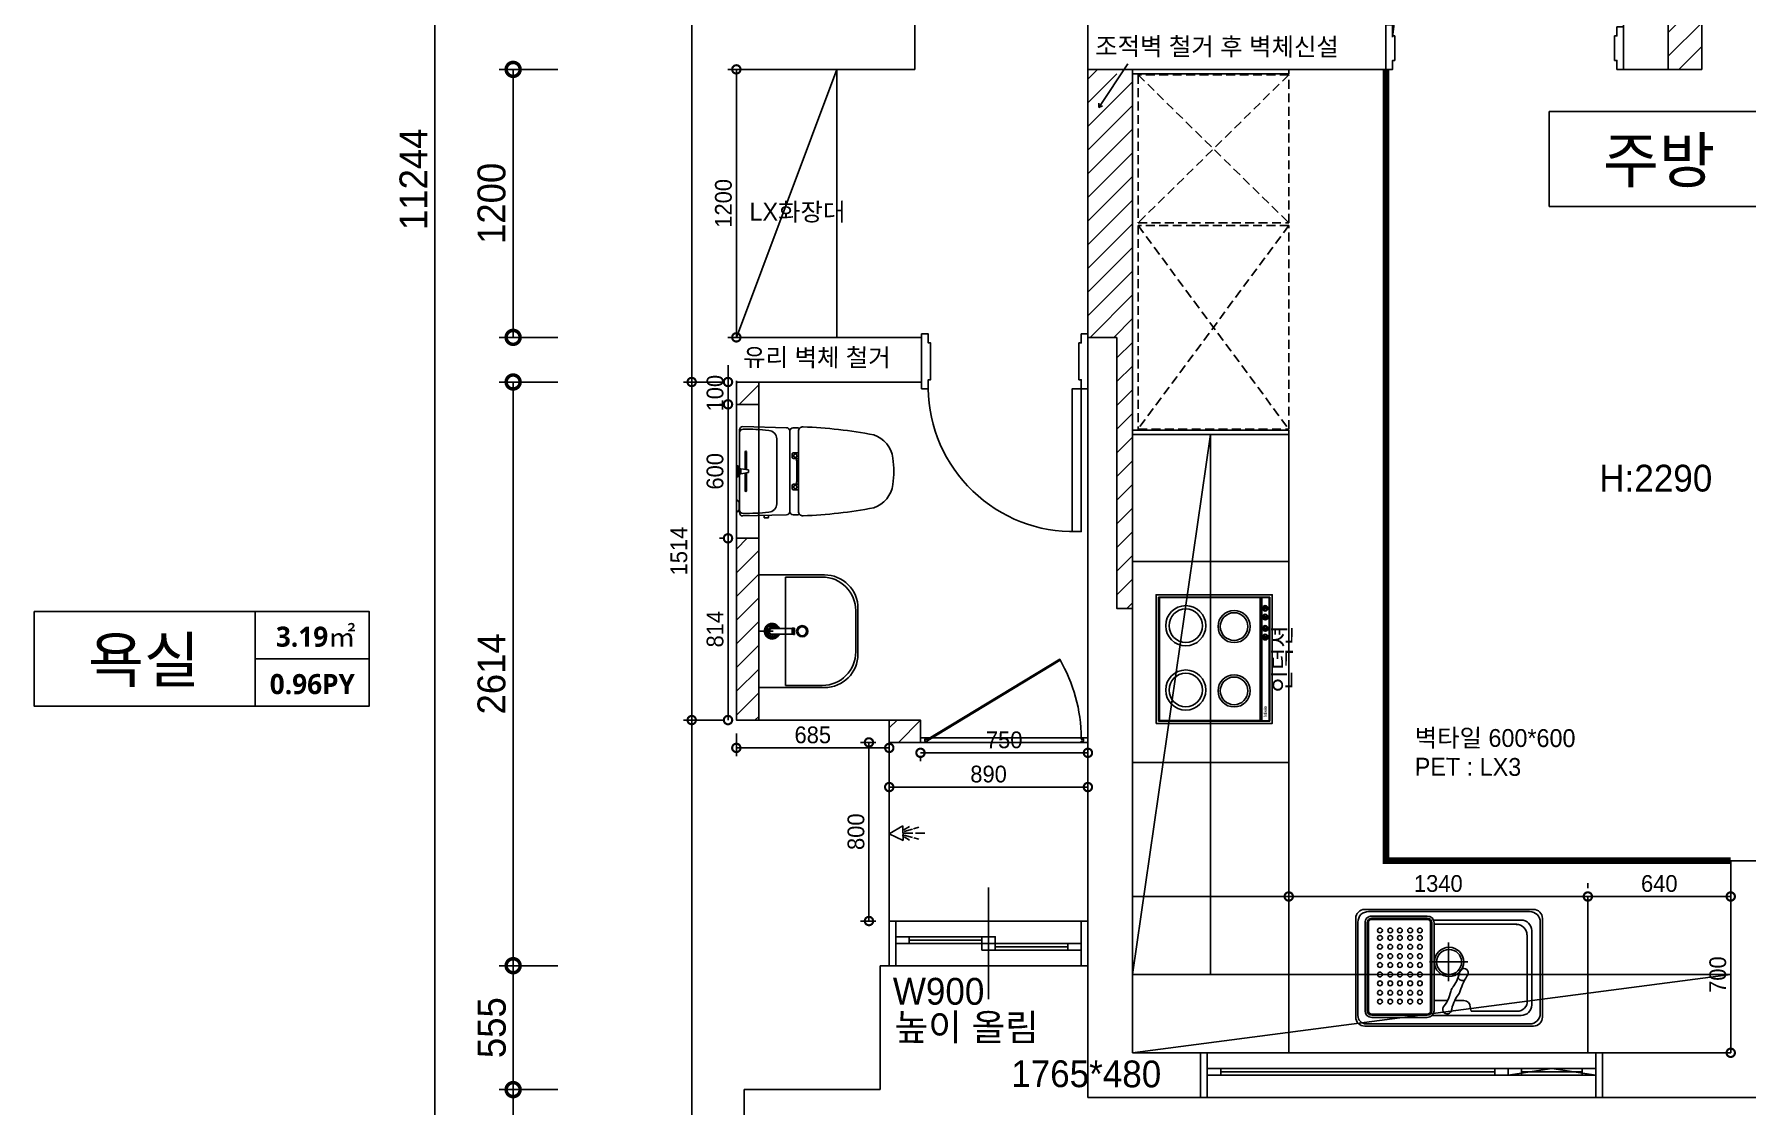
# Model space of a CAD drawing. Header units: inches. Extents: x -4181 to 116552, y 25636 to 44656.
# Drawn here: x 10127 to 17799, y 30355 to 35153 of the extents above; entities that cross this region are included whole.
import ezdxf
from ezdxf.enums import TextEntityAlignment as Align

# ---------------------------------------------------------------- set-up
doc = ezdxf.new("R2010")
doc.units = ezdxf.units.IN
doc.header["$LTSCALE"] = 50
doc.header["$MEASUREMENT"] = 0
doc.linetypes.add('DH-HID2', pattern=[1.2, 0.8, -0.4])
doc.linetypes.add('HIDDEN', pattern=[0.375, 0.25, -0.125])
for name, color, linetype in [('0-ELC TEXT', 7, 'Continuous'), ('01-FUR', 6, 'Continuous'), ('02-wal', 2, 'Continuous'), ('03-WAL NEW', 3, 'Continuous'), ('06-LIGHT', 4, 'Continuous'), ('07-dim', 5, 'Continuous'), ('07-dim wal', 5, 'Continuous'), ('08-hat', 8, 'Continuous'), ('3TI-CE-LIGHT', 6, 'Continuous'), ('3TI-CE-LTEXT', 7, 'Continuous'), ('6fur', 6, 'Continuous'), ('BATH', 5, 'Continuous'), ('CO-BATH', 6, 'Continuous'), ('CO-DO-FR', 7, 'Continuous'), ('CO-DOOR', 8, 'Continuous'), ('CO-FURB-DN', 9, 'Continuous'), ('FIN', 2, 'Continuous'), ('FU-FURM', 251, 'DH-HID2'), ('GPG-TEXT', 3, 'Continuous'), ('HL', 6, 'HIDDEN'), ('SOL253', 253, 'Continuous'), ('TOILET-1', 6, 'Continuous'), ('도면층2', 2, 'Continuous'), ('도면층4', 4, 'Continuous'), ('도면층5', 5, 'Continuous'), ('욕실마감선', 4, 'Continuous')]:
    doc.layers.add(name, color=color, linetype=linetype)
doc.styles.add('DH-TEXT', font='')
doc.styles.add('HY울릉도L', font='NanumGothicBold.ttf')
doc.styles.add('스타일1', font='HY울릉도M.TTF')
doc.styles.add('코레일둥고', font='Korail_Round_Gothic_Medium.ttf')
doc.styles.get('DH-TEXT').set_extended_font_data('HY울릉도L')
doc.dimstyles.new('30', dxfattribs={"dimscale": 30, "dimtxt": 2.5, "dimasz": 2.5, "dimexe": 1.25, "dimexo": 2, "dimtad": 1, "dimdec": 0, "dimtxsty": '스타일1', "dimblk": 'DOTSMALL', "dimcen": 2.5, "dimclrd": 1, "dimclre": 1, "dimclrt": 2, "dimadec": 0, "dimazin": 0, "dimtfac": 1, "dimtix": 1, "dimtmove": 0, "dimatfit": 3, "dimldrblk": 'DOTSMALL', "dimfxl": 1.25, "dimarcsym": 0})
doc.dimstyles.new('50', dxfattribs={"dimscale": 50, "dimtxt": 2.5, "dimasz": 2.5, "dimexe": 1.25, "dimexo": 2, "dimtad": 1, "dimdec": 0, "dimtxsty": '스타일1', "dimblk": 'DOTSMALL', "dimcen": 2.5, "dimclrd": 1, "dimclre": 1, "dimclrt": 2, "dimadec": 0, "dimazin": 0, "dimtfac": 1, "dimtdec": 0, "dimtix": 1, "dimtmove": 0, "dimatfit": 3, "dimldrblk": 'DOTSMALL', "dimfxl": 1.25, "dimarcsym": 0})
pattern_1 = [(45, (-668.18, -291.71), (-53.03301, 53.03301), [])]

# ---------------------------------------------------------------- blocks, each defined once
blk = doc.blocks.new('_DOTSMALL')
at = {"color": 0, "linetype": 'ByBlock', "const_width": 0.5}
blk.add_lwpolyline([(-0.0625, 0, 1), (0.0625, 0, 1)], format="xyb", close=True, dxfattribs=at)
blk = doc.blocks.new('*D22')
at = {"layer": '07-dim', "color": 1, "lineweight": -2, "transparency": 16777216}
for p, q in [((12472.4, 34995.7), (12209.9, 34995.7)), ((12272.4, 34995.7), (12272.4, 33795.7)), ((12472.4, 33795.7), (12209.9, 33795.7))]:
    blk.add_line(p, q, dxfattribs=at)
at = {"layer": 'Defpoints', "color": 0, "transparency": 16777216}
for p in [(12572.4, 34995.7), (12272.4, 33795.7), (12572.4, 33795.7)]:
    blk.add_point(p, dxfattribs=at)
at = {"layer": '07-dim', "color": 1, "lineweight": -2, "transparency": 16777216, "xscale": 125, "yscale": 125, "zscale": 125}
for p, rotation in [((12272.4, 34995.7), 90), ((12272.4, 33795.7), 270)]:
    blk.add_blockref('_DOTSMALL', p, dxfattribs=dict(at, rotation=rotation))
at = {"layer": '07-dim', "color": 2, "transparency": 16777216, "insert": (12176.2, 34395.7), "char_height": 125, "attachment_point": 5, "rotation": 90, "style": '스타일1'}
blk.add_mtext('1200', dxfattribs=at)
blk = doc.blocks.new('*D23')
at = {"layer": '07-dim', "color": 1, "lineweight": -2, "transparency": 16777216}
for p, q in [((12472.4, 33595.7), (12209.9, 33595.7)), ((12272.4, 33595.7), (12272.4, 30981.7)), ((12472.4, 30981.7), (12209.9, 30981.7))]:
    blk.add_line(p, q, dxfattribs=at)
at = {"layer": 'Defpoints', "color": 0, "transparency": 16777216}
for p in [(12572.4, 33595.7), (12272.4, 30981.7), (12572.4, 30981.7)]:
    blk.add_point(p, dxfattribs=at)
at = {"layer": '07-dim', "color": 1, "lineweight": -2, "transparency": 16777216, "xscale": 125, "yscale": 125, "zscale": 125}
for p, rotation in [((12272.4, 33595.7), 90), ((12272.4, 30981.7), 270)]:
    blk.add_blockref('_DOTSMALL', p, dxfattribs=dict(at, rotation=rotation))
at = {"layer": '07-dim', "color": 2, "transparency": 16777216, "insert": (12176.1, 32288.7), "char_height": 125, "attachment_point": 5, "rotation": 90, "style": '스타일1'}
blk.add_mtext('2614', dxfattribs=at)
blk = doc.blocks.new('*D24')
at = {"layer": '07-dim', "color": 1, "lineweight": -2, "transparency": 16777216}
for p, q in [((12472.4, 30981.7), (12209.9, 30981.7)), ((12272.4, 30981.7), (12272.4, 30426.7)), ((12472.4, 30426.7), (12209.9, 30426.7))]:
    blk.add_line(p, q, dxfattribs=at)
at = {"layer": 'Defpoints', "color": 0, "transparency": 16777216}
for p in [(12572.4, 30981.7), (12272.4, 30426.7), (12572.4, 30426.7)]:
    blk.add_point(p, dxfattribs=at)
at = {"layer": '07-dim', "color": 1, "lineweight": -2, "transparency": 16777216, "xscale": 125, "yscale": 125, "zscale": 125}
for p, rotation in [((12272.4, 30981.7), 90), ((12272.4, 30426.7), 270)]:
    blk.add_blockref('_DOTSMALL', p, dxfattribs=dict(at, rotation=rotation))
at = {"layer": '07-dim', "color": 2, "transparency": 16777216, "insert": (12177.4, 30704.2), "char_height": 125, "attachment_point": 5, "rotation": 90, "style": '스타일1'}
blk.add_mtext('555', dxfattribs=at)
blk = doc.blocks.new('*D25')
at = {"layer": '07-dim', "color": 1, "lineweight": -2, "transparency": 16777216}
for p, q in [((12472.4, 30426.7), (12209.9, 30426.7)), ((12272.4, 30426.7), (12272.4, 29411.7)), ((12472.4, 29411.7), (12209.9, 29411.7))]:
    blk.add_line(p, q, dxfattribs=at)
at = {"layer": 'Defpoints', "color": 0, "transparency": 16777216}
for p in [(12572.4, 30426.7), (12272.4, 29411.7), (12572.4, 29411.7)]:
    blk.add_point(p, dxfattribs=at)
at = {"layer": '07-dim', "color": 1, "lineweight": -2, "transparency": 16777216, "xscale": 125, "yscale": 125, "zscale": 125}
for p, rotation in [((12272.4, 30426.7), 90), ((12272.4, 29411.7), 270)]:
    blk.add_blockref('_DOTSMALL', p, dxfattribs=dict(at, rotation=rotation))
at = {"layer": '07-dim', "color": 2, "transparency": 16777216, "insert": (12176.2, 29919.2), "char_height": 125, "attachment_point": 5, "rotation": 90, "style": '스타일1'}
blk.add_mtext('1015', dxfattribs=at)
blk = doc.blocks.new('*D30')
at = {"layer": '07-dim', "color": 1, "lineweight": -2, "transparency": 16777216}
for p, q in [((12493.9, 40125.7), (11858.4, 40125.7)), ((11920.9, 28881.7), (11920.9, 40125.7)), ((12472.4, 28881.7), (11858.4, 28881.7))]:
    blk.add_line(p, q, dxfattribs=at)
at = {"layer": 'Defpoints', "color": 0, "transparency": 16777216}
for p in [(11920.9, 40125.7), (12593.9, 40125.7), (12572.4, 28881.7)]:
    blk.add_point(p, dxfattribs=at)
at = {"layer": '07-dim', "color": 1, "lineweight": -2, "transparency": 16777216, "xscale": 125, "yscale": 125, "zscale": 125}
for p, rotation in [((11920.9, 40125.7), 90), ((11920.9, 28881.7), 270)]:
    blk.add_blockref('_DOTSMALL', p, dxfattribs=dict(at, rotation=rotation))
at = {"layer": '07-dim', "color": 2, "transparency": 16777216, "insert": (11825.8, 34503.7), "char_height": 125, "attachment_point": 5, "rotation": 90, "style": '스타일1'}
blk.add_mtext('11244', dxfattribs=at)
blk = doc.blocks.new('asfsd')
at = {"layer": '07-dim wal', "transparency": 33554687}
h = blk.add_hatch(dxfattribs=at)
h.set_pattern_fill('ANSI31', color=3, scale=600)
h.paths.add_polyline_path([(18265.6, 37903.4), (18265.6, 39319.5), (18165.6, 39319.4), (18165.6, 39319.2), (18015.6, 39319.2), (17915.6, 39318.9), (17915.6, 39257.4), (18115.6, 39257.4), (18115.6, 37903.4)])
h.paths.add_polyline_path([(18115.6, 35287.4), (18265.6, 35287.4), (18265.6, 36703.4), (18115.6, 36703.4)])
at = {"layer": '02-wal'}
for p, q in [((18115.6, 35287.4), (18115.6, 39257.4)), ((13740.6, 29503.4), (13740.6, 35487.4)), ((14740.6, 35287.4), (14740.6, 35487.4)), ((15515.6, 35487.4), (15515.6, 35287.4)), ((16850.6, 35487.4), (16850.6, 35342.4)), ((17915.6, 35487.4), (17915.6, 35342.4)), ((14740.6, 35287.4), (13940.6, 35287.4)), ((13940.6, 34087.4), (13940.6, 35287.4)), ((15645.6, 35287.4), (15515.6, 35287.4)), ((16850.6, 35287.4), (15645.6, 35287.4)), ((18115.6, 35287.4), (17915.6, 35287.4)), ((14770.6, 34087.4), (13940.6, 34087.4)), ((14770.6, 34087.4), (14770.6, 33887.4)), ((15515.6, 34087.4), (15515.6, 34087.4)), ((15515.6, 34087.4), (15645.6, 34087.4)), ((15515.6, 34087.4), (15515.6, 33887.4)), ((15645.6, 32872.4), (15645.6, 34087.4)), ((13940.6, 32373.4), (13940.6, 33887.4)), ((14770.6, 33887.4), (13940.6, 33887.4)), ((15515.6, 31473.4), (15515.6, 33887.4)), ((15515.6, 33887.4), (15515.6, 33887.4)), ((15715.6, 32872.4), (15645.6, 32872.4)), ((15715.6, 30883.4), (15715.6, 32872.4)), ((14625.6, 32373.4), (13940.6, 32373.4)), ((14625.6, 31473.4), (14625.6, 32373.4)), ((18395.6, 30883.4), (18395.6, 31743.4)), ((18395.6, 31743.4), (18840.6, 31743.4)), ((15515.6, 31473.4), (14625.6, 31473.4)), ((14585.6, 30718.4), (14585.6, 31273.4)), ((15515.6, 31273.4), (14585.6, 31273.4)), ((15515.6, 30683.4), (15515.6, 31273.4)), ((18395.6, 30883.4), (15715.6, 30883.4)), ((13975.6, 29703.4), (13975.6, 30718.4)), ((14585.6, 30718.4), (13975.6, 30718.4)), ((18595.6, 30683.4), (15515.6, 30683.4))]:
    blk.add_line(p, q, dxfattribs=at)
at = {"layer": '03-WAL NEW'}
for points in [[(18115.6, 35287.4), (18265.6, 35287.4), (18265.6, 39319.5), (18115.6, 39319.4), (18115.6, 39319.2)], [(18115.6, 39257.4), (18115.6, 35287.4)]]:
    blk.add_lwpolyline(points, dxfattribs=at)
at = {"layer": 'CO-DO-FR'}
for points in [[(16850.6, 35432.4), (16850.6, 35287.4), (16880.6, 35287.4), (16880.6, 35327.4), (16890.6, 35327.4), (16890.6, 35437.4), (16880.6, 35437.4), (16880.6, 35487.4), (16850.6, 35487.4)], [(17915.6, 35477.4), (17915.6, 35287.4), (17885.6, 35287.4), (17885.6, 35327.4), (17875.6, 35327.4), (17875.6, 35437.4), (17885.6, 35437.4), (17885.6, 35477.4), (17915.6, 35477.4)], [(14770.6, 33857.4), (14770.6, 34102.4), (14800.6, 34102.4), (14800.6, 34062.4), (14810.6, 34062.4), (14810.6, 33897.4), (14800.6, 33897.4), (14800.6, 33857.4), (14770.6, 33857.4)], [(15515.6, 33857.4), (15515.6, 34102.4), (15485.6, 34102.4), (15485.6, 34062.4), (15475.6, 34062.4), (15475.6, 33897.4), (15485.6, 33897.4), (15485.6, 33857.4), (15515.6, 33857.4)]]:
    blk.add_lwpolyline(points, close=True, dxfattribs=at)
at = {"layer": 'CO-DOOR'}
blk.add_lwpolyline([(15445.6, 33217.4), (15445.6, 33857.4), (15485.6, 33857.4), (15485.6, 33217.4)], close=True, dxfattribs=at)
for centre, radius, start, end in [((17986.1, 35334.2), 1109.8, 96.23089, 174.92074), ((15450.3, 33867), 649.8, 180.84956, 271.34541)]:
    blk.add_arc(centre, radius, start, end, dxfattribs=at)
blk = doc.blocks.new('*D50')
at = {"layer": '07-dim wal', "color": 1, "lineweight": -2, "transparency": 16777216}
for p, q in [((13662.4, 34995.7), (13234.9, 34995.7)), ((13272.4, 34995.7), (13272.4, 33795.7)), ((13662.4, 33795.7), (13234.9, 33795.7))]:
    blk.add_line(p, q, dxfattribs=at)
at = {"layer": 'Defpoints', "color": 0, "transparency": 16777216}
for p in [(13722.4, 34995.7), (13272.4, 33795.7), (13722.4, 33795.7)]:
    blk.add_point(p, dxfattribs=at)
at = {"layer": '07-dim wal', "color": 1, "lineweight": -2, "transparency": 16777216, "xscale": 75, "yscale": 75, "zscale": 75}
for p, rotation in [((13272.4, 34995.7), 90), ((13272.4, 33795.7), 270)]:
    blk.add_blockref('_DOTSMALL', p, dxfattribs=dict(at, rotation=rotation))
at = {"layer": '07-dim wal', "color": 2, "transparency": 16777216, "insert": (13214.7, 34395.7), "char_height": 75, "attachment_point": 5, "rotation": 90, "style": '스타일1'}
blk.add_mtext('1200', dxfattribs=at)
blk = doc.blocks.new('*D52')
at = {"layer": '07-dim wal', "color": 1, "lineweight": -2}
for p, q in [((13212.4, 33595.7), (13034.9, 33595.7)), ((13072.4, 33595.7), (13072.4, 32081.7)), ((13212.4, 32081.7), (13034.9, 32081.7))]:
    blk.add_line(p, q, dxfattribs=at)
at = {"layer": 'Defpoints', "color": 0}
for p in [(13272.4, 33595.7), (13072.4, 32081.7), (13272.4, 32081.7)]:
    blk.add_point(p, dxfattribs=at)
at = {"layer": '07-dim wal', "color": 1, "lineweight": -2, "xscale": 75, "yscale": 75, "zscale": 75}
for p, rotation in [((13072.4, 33595.7), 90), ((13072.4, 32081.7), 270)]:
    blk.add_blockref('_DOTSMALL', p, dxfattribs=dict(at, rotation=rotation))
at = {"layer": '07-dim wal', "color": 2, "insert": (13015.4, 32838.7), "char_height": 75, "attachment_point": 5, "rotation": 90, "style": '스타일1'}
blk.add_mtext('1514', dxfattribs=at)
blk = doc.blocks.new('*D53')
at = {"layer": '07-dim wal', "color": 1, "lineweight": -2, "transparency": 16777216}
for p, q in [((13957.4, 31841.7), (13957.4, 31819.2)), ((14847.4, 31841.7), (14847.4, 31819.2)), ((13957.4, 31781.7), (14847.4, 31781.7))]:
    blk.add_line(p, q, dxfattribs=at)
at = {"layer": 'Defpoints', "color": 0, "transparency": 16777216}
for p in [(13957.4, 31781.7), (14847.4, 31781.7), (14847.4, 31781.7)]:
    blk.add_point(p, dxfattribs=at)
at = {"layer": '07-dim wal', "color": 1, "lineweight": -2, "transparency": 16777216, "xscale": 75, "yscale": 75, "zscale": 75, "rotation": 180}
blk.add_blockref('_DOTSMALL', (13957.4, 31781.7), dxfattribs=at)
at = {"layer": '07-dim wal', "color": 1, "lineweight": -2, "transparency": 16777216, "xscale": 75, "yscale": 75, "zscale": 75}
blk.add_blockref('_DOTSMALL', (14847.4, 31781.7), dxfattribs=at)
at = {"layer": '07-dim wal', "color": 2, "transparency": 16777216, "insert": (14402.4, 31839.5), "char_height": 75, "attachment_point": 5, "style": '스타일1'}
blk.add_mtext('890', dxfattribs=at)
blk = doc.blocks.new('*D45')
at = {"layer": '07-dim wal', "color": 1, "lineweight": -2, "transparency": 16777216}
for p, q in [((13272.4, 32021.7), (13272.4, 31919.6)), ((13957.4, 32021.7), (13957.4, 31919.6)), ((13957.4, 31957.1), (13272.4, 31957.1))]:
    blk.add_line(p, q, dxfattribs=at)
at = {"layer": 'Defpoints', "color": 0, "transparency": 16777216}
for p in [(13272.4, 32081.7), (13957.4, 32081.7), (13272.4, 31957.1)]:
    blk.add_point(p, dxfattribs=at)
at = {"layer": '07-dim wal', "color": 1, "lineweight": -2, "transparency": 16777216, "xscale": 75, "yscale": 75, "zscale": 75, "rotation": 180}
blk.add_blockref('_DOTSMALL', (13272.4, 31957.1), dxfattribs=at)
at = {"layer": '07-dim wal', "color": 1, "lineweight": -2, "transparency": 16777216, "xscale": 75, "yscale": 75, "zscale": 75}
blk.add_blockref('_DOTSMALL', (13957.4, 31957.1), dxfattribs=at)
at = {"layer": '07-dim wal', "color": 2, "transparency": 16777216, "insert": (13614.9, 32015), "char_height": 75, "attachment_point": 5, "style": '스타일1'}
blk.add_mtext('685', dxfattribs=at)
blk = doc.blocks.new('FB-009')
at = {"layer": 'CO-FURB-DN', "color": 251}
for p, q in [((10, 510), (10, 10)), ((278, 510), (10, 510)), ((13.4, 505.2), (13.4, 53.7)), ((275.4, 505.2), (13.4, 505.2)), ((566, 510), (266.8, 510)), ((563.4, 505.2), (266.8, 505.2)), ((563.4, 53.7), (563.4, 505.2)), ((566, 10), (566, 510)), ((10, 50), (278, 50)), ((10, 10), (278, 10)), ((12.2, 46.5), (12.2, 13.4)), ((276.4, 46.5), (12.2, 46.5)), ((12.2, 13.4), (276.4, 13.4)), ((13.4, 53.7), (275.4, 53.7)), ((266.8, 53.7), (563.4, 53.7)), ((266.8, 50), (566, 50)), ((564.4, 46.5), (266.8, 46.5)), ((266.8, 13.4), (564.4, 13.4)), ((266.8, 10), (566, 10)), ((385, 40.6), (385, 21.8)), ((388, 40.6), (388, 21.8)), ((424.2, 40.6), (424.2, 21.8)), ((427.2, 40.6), (427.2, 21.8)), ((474.9, 40.6), (474.9, 21.8)), ((477.9, 40.6), (477.9, 21.8)), ((514, 40.6), (514, 21.8)), ((517, 40.6), (517, 21.8)), ((564.4, 13.4), (564.4, 46.5))]:
    blk.add_line(p, q, dxfattribs=at)
at = {"layer": 'CO-FURB-DN'}
blk.add_lwpolyline([(0, 520), (576, 520), (576, 0), (0, 0)], close=True, dxfattribs=at)
at = {"layer": 'CO-FURB-DN', "color": 251}
for centre, radius in [((149.6, 387.2), 89.9), ((149.6, 387.2), 74.9), ((437.6, 387.2), 89.9), ((437.6, 387.2), 74.9), ((145.8, 170.8), 72), ((145.8, 170.8), 62), ((433.8, 170.8), 72), ((433.8, 170.8), 62), ((386.5, 31.2), 12.5), ((386.5, 31.2), 9.52), ((425.6, 31.2), 12.5), ((425.6, 31.2), 9.52), ((476.3, 31.2), 12.5), ((476.3, 31.2), 9.52), ((515.5, 31.2), 12.5), ((515.5, 31.2), 9.52)]:
    blk.add_circle(centre, radius, dxfattribs=at)
at = {"layer": 'CO-FURB-DN', "color": 251, "style": 'DH-TEXT'}
blk.add_text('Miele', height=15, dxfattribs=at).set_placement((29, 23.1))
blk = doc.blocks.new('*D74')
at = {"layer": '07-dim wal', "color": 1, "lineweight": -2, "transparency": 16777216}
for p, q in [((15747.4, 31351.7), (15747.4, 31329.2)), ((17087.4, 31351.7), (17087.4, 31329.2)), ((15747.4, 31291.7), (17087.4, 31291.7))]:
    blk.add_line(p, q, dxfattribs=at)
at = {"layer": 'Defpoints', "color": 0, "transparency": 16777216}
for p in [(15747.4, 31291.7), (17087.4, 31291.7), (17087.4, 31291.7)]:
    blk.add_point(p, dxfattribs=at)
at = {"layer": '07-dim wal', "color": 1, "lineweight": -2, "transparency": 16777216, "xscale": 75, "yscale": 75, "zscale": 75, "rotation": 180}
blk.add_blockref('_DOTSMALL', (15747.4, 31291.7), dxfattribs=at)
at = {"layer": '07-dim wal', "color": 1, "lineweight": -2, "transparency": 16777216, "xscale": 75, "yscale": 75, "zscale": 75}
blk.add_blockref('_DOTSMALL', (17087.4, 31291.7), dxfattribs=at)
at = {"layer": '07-dim wal', "color": 2, "transparency": 16777216, "insert": (16417.4, 31349.4), "char_height": 75, "attachment_point": 5, "style": '스타일1'}
blk.add_mtext('1340', dxfattribs=at)
blk = doc.blocks.new('*D75')
at = {"layer": '07-dim wal', "color": 1, "lineweight": -2, "transparency": 16777216}
for p, q in [((17087.4, 31351.5), (17087.4, 31329)), ((17087.4, 31291.5), (17727.4, 31291.5)), ((17727.4, 31231.7), (17727.4, 31254))]:
    blk.add_line(p, q, dxfattribs=at)
at = {"layer": 'Defpoints', "color": 0, "transparency": 16777216}
for p in [(17087.4, 31291.5), (17727.4, 31291.7), (17727.4, 31291.5)]:
    blk.add_point(p, dxfattribs=at)
at = {"layer": '07-dim wal', "color": 1, "lineweight": -2, "transparency": 16777216, "xscale": 75, "yscale": 75, "zscale": 75, "rotation": 180}
blk.add_blockref('_DOTSMALL', (17087.4, 31291.5), dxfattribs=at)
at = {"layer": '07-dim wal', "color": 1, "lineweight": -2, "transparency": 16777216, "xscale": 75, "yscale": 75, "zscale": 75}
blk.add_blockref('_DOTSMALL', (17727.4, 31291.5), dxfattribs=at)
at = {"layer": '07-dim wal', "color": 2, "transparency": 16777216, "insert": (17407.4, 31349.3), "char_height": 75, "attachment_point": 5, "style": '스타일1'}
blk.add_mtext('640', dxfattribs=at)
blk = doc.blocks.new('*D76')
at = {"layer": '07-dim wal', "color": 1, "lineweight": -2, "transparency": 16777216}
for p, q in [((17667.4, 31291.7), (17689.9, 31291.7)), ((17727.4, 31291.7), (17727.4, 30591.7)), ((17667.4, 30591.7), (17689.9, 30591.7))]:
    blk.add_line(p, q, dxfattribs=at)
at = {"layer": 'Defpoints', "color": 0, "transparency": 16777216}
for p in [(17727.4, 31291.7), (17727.4, 30591.7), (17727.4, 30591.7)]:
    blk.add_point(p, dxfattribs=at)
at = {"layer": '07-dim wal', "color": 1, "lineweight": -2, "transparency": 16777216, "xscale": 75, "yscale": 75, "zscale": 75}
for p, rotation in [((17727.4, 31291.7), 90), ((17727.4, 30591.7), 270)]:
    blk.add_blockref('_DOTSMALL', p, dxfattribs=dict(at, rotation=rotation))
at = {"layer": '07-dim wal', "color": 2, "transparency": 16777216, "insert": (17669.7, 30941.7), "char_height": 75, "attachment_point": 5, "rotation": 90, "style": '스타일1'}
blk.add_mtext('700', dxfattribs=at)
blk = doc.blocks.new('A$C4B2D31F0')
at = {"layer": 'FIN', "color": 4}
for p, q in [((185, 690.9), (20.4, 690.9)), ((37.2, 692.3), (24.7, 692.3)), ((37.2, 692.3), (49.7, 692.3)), ((200.9, 690.9), (365.5, 690.9)), ((12.6, 465.9), (192.9, 465.9)), ((47.7, 523.7), (192.9, 523.7)), ((338.2, 523.7), (192.9, 523.7)), ((373.3, 465.9), (192.9, 465.9)), ((192.9, 426.6), (13.7, 426.6)), ((192.9, 426.6), (372.2, 426.6))]:
    blk.add_line(p, q, dxfattribs=at)
for points in [[(20.4, 690.9), (7.9, 690.9, 0.421209), (-7.1, 675.5), (-2.4, 480.5, 0.001659)], [(365.5, 690.9), (378, 690.9, -0.421209), (392.9, 675.5), (388.3, 480.5, -0.001659)], [(12.6, 465.9, 0.371724), (-1.8, 451.2, 0.003515), (-1, 420.3, 0.320541)], [(373.3, 465.9, -0.371724), (387.7, 451.2, -0.003515), (386.9, 420.3, -0.320541)]]:
    blk.add_lwpolyline(points, format="xyb", dxfattribs=at)
for centre, radius, start, end in [((20.4, 674.9), 16, 90, 179.31159), ((24.7, 707.3), 15, 180, 270), ((49.7, 707.3), 15, 270, 0), ((365.5, 674.9), 16, 0.68841, 90), ((1004.3, 663.1), 1000, 179.31159, 185.94375), ((-618.4, 663.1), 1000, 354.05625, 0.68841), ((49.4, 563.7), 40, 185.94375, 267.51291), ((336.5, 563.7), 40, 272.48709, 354.05625), ((12.6, 480.9), 15, 181.36509, 270), ((373.3, 480.9), 15, 270, 358.63491), ((13.7, 406.6), 20, 90, 182.3333), ((2197.7, 495.6), 2205.9, 182.3333, 190.60807), ((-1811.8, 495.6), 2205.9, 349.39193, 357.6667), ((372.2, 406.6), 20, 357.6667, 90), ((148.7, 128.9), 125.5, 198.2964, 263.42408), ((237.2, 128.9), 125.5, 276.57592, 341.7036), ((192.9, 405.9), 405.9, 261.69926, 270), ((192.9, 405.9), 405.9, 270, 278.30074)]:
    blk.add_arc(centre, radius, start, end, dxfattribs=at)
at = {"layer": 'HL', "linetype": 'Continuous'}
for p, q in [((168.9, 697.3), (168.9, 707.3)), ((168.9, 697.3), (216.9, 697.3)), ((186, 692.5), (180.6, 697.3)), ((181.6, 685.5), (186, 692.5)), ((186, 692.5), (199.9, 692.5)), ((199.9, 692.5), (205.3, 697.3)), ((204.3, 685.5), (199.9, 692.5)), ((216.9, 697.3), (216.9, 707.3)), ((106.4, 666.3), (184.4, 666.3)), ((106.4, 659.3), (185.5, 659.3)), ((187, 651.2), (181.6, 685.5)), ((181.6, 685.5), (204.3, 685.5)), ((187, 651.2), (198.9, 651.2)), ((198.9, 651.2), (204.3, 685.5)), ((200.4, 659.3), (279.4, 659.3)), ((201.4, 666.3), (279.4, 666.3)), ((-16, 576.9), (-16, 564.8)), ((-12, 580.9), (-4.8, 580.9)), ((-12, 560.8), (-4.3, 560.8)), ((192.9, 433.7), (146.6, 433.7)), ((192.9, 433.7), (239.3, 433.7))]:
    blk.add_line(p, q, dxfattribs=at)
for points in [[(110.4, 426.6), (110.4, 450.8, -0.414214), (114.4, 454.8), (130.9, 454.8, -0.414214), (134.9, 450.8), (134.9, 435.2), (134.9, 426.6)], [(134.9, 435.2), (144.6, 435.2, -0.414214), (146.6, 433.2), (146.6, 426.6)], [(251, 435.2), (241.3, 435.2, 0.414214), (239.3, 433.2), (239.3, 426.6)], [(275.5, 426.6), (275.5, 450.8, 0.414214), (271.5, 454.8), (255, 454.8, 0.414214), (251, 450.8), (251, 435.2), (251, 426.6)]]:
    blk.add_lwpolyline(points, format="xyb", dxfattribs=at)
for centre in [(122.9, 440.9), (262.9, 440.9)]:
    blk.add_circle(centre, 8, dxfattribs=at)
for centre, radius, start, end in [((106.4, 662.8), 3.5, 90, 270), ((279.4, 662.8), 3.5, 270, 90), ((-12, 576.9), 4, 90, 180), ((-12, 564.8), 4, 180, 270)]:
    blk.add_arc(centre, radius, start, end, dxfattribs=at)
blk = doc.blocks.new('B-003')
blk.add_line((0, 0), (0, -65))
at = {"layer": 'CO-BATH'}
for p, q in [((-252.5, 0), (-252.5, -295)), ((252.5, 0), (-252.5, 0)), ((252.5, -295), (252.5, 0)), ((-102.5, -445), (102.5, -445))]:
    blk.add_line(p, q, dxfattribs=at)
at = {"layer": 'CO-BATH', "color": 8}
for p, q in [((-12.5, -60), (-12.5, -150.5)), ((12.5, -60), (12.5, -150.5)), ((-242.5, -120), (-242.5, -285)), ((242.5, -120), (-242.5, -120)), ((-13.5, -150.5), (-13.5, -155.5)), ((13.5, -150.5), (13.5, -155.5)), ((242.5, -285), (242.5, -120)), ((-14.5, -155.5), (-14.5, -160.5)), ((-14.5, -160.5), (14.5, -160.5)), ((14.5, -155.5), (14.5, -160.5)), ((-92.5, -435), (92.5, -435))]:
    blk.add_line(p, q, dxfattribs=at)
at = {"layer": 'CO-BATH', "color": 251}
for p, q in [((-13.5, -150.5), (13.5, -150.5)), ((-14.5, -155.5), (14.5, -155.5))]:
    blk.add_line(p, q, dxfattribs=at)
at = {"layer": 'CO-BATH', "color": 8}
blk.add_circle((0, -195), 25, dxfattribs=at)
at = {"layer": 'CO-BATH', "color": 251}
blk.add_circle((0, -195), 20, dxfattribs=at)
at = {"layer": 'CO-BATH', "color": 8}
for centre, radius, start, end in [((0, -60), 35, 290.92481, 249.07514), ((0, -60), 12.5, 359.99998, 179.99998), ((-92.5, -285), 150, 180, 270), ((92.5, -285), 150, 270, 0)]:
    blk.add_arc(centre, radius, start, end, dxfattribs=at)
at = {"layer": 'CO-BATH', "color": 251}
for radius, start, end in [(30, 294.62429, 245.37566), (25, 299.99998, 239.99998), (18, 313.98294, 226.01701)]:
    blk.add_arc((0, -60), radius, start, end, dxfattribs=at)
at = {"layer": 'CO-BATH'}
for centre, start, end in [((-102.5, -295), 180, 270), ((102.5, -295), 270, 0)]:
    blk.add_arc(centre, 150, start, end, dxfattribs=at)
blk = doc.blocks.new('FB-022')
at = {"layer": 'CO-FURB-DN', "color": 251}
for p, q in [((-408.5, 465.5), (-408.5, 57)), ((370.5, 513), (-361, 513)), ((76.4, 475), (-323, 475)), ((346.5, 483.5), (97.4, 483.5)), ((346.5, 473.5), (97.4, 473.5)), ((346.5, 468.5), (97.4, 468.5)), ((408.5, 57), (408.5, 475)), ((-370.5, 427.5), (-370.5, 95)), ((-350.7, 409), (-350.7, 114.5)), ((-99.8, 456), (-304, 456)), ((-99.8, 456), (-95, 437)), ((-66.5, 408.5), (-25.7, 408.5)), ((6.7, 408.5), (67.4, 408.5)), ((67.4, 453.5), (67.4, 59.5)), ((77.4, 453.5), (77.4, 59.5)), ((82.4, 453.5), (82.4, 59.5)), ((361.5, 59.5), (361.5, 453.5)), ((366.5, 59.5), (366.5, 453.5)), ((376.5, 59.5), (376.5, 453.5)), ((1.8, 320.6), (1.8, 148.2)), ((88, 234.4), (-84.4, 234.4)), ((-361, 9.5), (361, 9.5)), ((-323, 47.5), (69.9, 47.5)), ((-304, 66.5), (67.4, 66.5)), ((97.4, 44.5), (346.5, 44.5)), ((97.4, 39.5), (346.5, 39.5)), ((97.4, 29.5), (346.5, 29.5))]:
    blk.add_line(p, q, dxfattribs=at)
at = {"layer": 'CO-FURB-DN'}
blk.add_lwpolyline([(-378, 0), (378, 0, 0.414214), (418, 40), (418, 482.5, 0.414214), (378, 522.5), (-378, 522.5, 0.414214), (-418, 482.5), (-418, 40, 0.414214)], format="xyb", close=True, dxfattribs=at)
at = {"layer": 'CO-FURB-DN', "color": 251}
for centre, radius in [((130.7, 412.8), 10.7), ((130.7, 373.1), 10.7), ((174.1, 412.8), 10.7), ((174.1, 373.1), 10.7), ((220.1, 412.8), 10.7), ((220.1, 373.1), 10.7), ((263.5, 412.8), 10.7), ((263.5, 373.1), 10.7), ((309.5, 412.8), 10.7), ((309.5, 373.1), 10.7), ((130.7, 331), 10.7), ((174.1, 331), 10.7), ((220.1, 331), 10.7), ((263.5, 331), 10.7), ((309.5, 331), 10.7), ((-0.1, 235.3), 65.6), ((-0.1, 235.3), 56.1), ((130.7, 291.3), 10.7), ((130.7, 249.1), 10.7), ((174.1, 291.3), 10.7), ((174.1, 249.1), 10.7), ((220.1, 291.3), 10.7), ((220.1, 249.1), 10.7), ((263.5, 291.3), 10.7), ((263.5, 249.1), 10.7), ((309.5, 291.3), 10.7), ((309.5, 249.1), 10.7), ((130.7, 209.4), 10.7), ((130.7, 167.2), 10.7), ((174.1, 209.4), 10.7), ((174.1, 167.2), 10.7), ((220.1, 209.4), 10.7), ((220.1, 167.2), 10.7), ((263.5, 209.4), 10.7), ((263.5, 167.2), 10.7), ((309.5, 209.4), 10.7), ((309.5, 167.2), 10.7), ((130.7, 127.5), 10.7), ((130.7, 94), 10.7), ((174.1, 127.5), 10.7), ((174.1, 94), 10.7), ((220.1, 127.5), 10.7), ((220.1, 94), 10.7), ((263.5, 127.5), 10.7), ((263.5, 94), 10.7), ((309.5, 127.5), 10.7), ((309.5, 94), 10.7)]:
    blk.add_circle(centre, radius, dxfattribs=at)
for centre, radius, start, end in [((-361, 465.5), 47.5, 90, 180), ((-323, 427.5), 47.5, 90, 180), ((8.7, 448.1), 20, 310.69453, 180.75487), ((97.4, 453.5), 30, 90, 180), ((97.4, 453.5), 20, 90, 180), ((97.4, 453.5), 15, 90, 180), ((346.5, 453.5), 30, 0, 90), ((346.5, 453.5), 20, 0, 90), ((346.5, 453.5), 15, 0, 90), ((370.5, 475), 38, 0, 90), ((-304, 408.5), 47.5, 90, 180), ((-66.5, 437), 28.5, 180, 270), ((-191.5, 490.3), 185.1, 323.58629, 349.44471), ((172.2, 325.1), 185.1, 141.41182, 166.86058), ((66.5, 437), 28.5, 270, 271.74826), ((-309.2, 441.9), 270.1, 325.99443, 343.44907), ((-59.8, 298.7), 20, 16.6147, 121.85435), ((-2.3, 350.7), 50, 143.58629, 163.44907), ((132.7, 239.2), 185.1, 143.67866, 165.20201), ((-56.8, 378.5), 50, 323.67866, 346.86058), ((-66.2, 284.6), 20, 161.87682, 5.53884), ((-323, 95), 47.5, 180, 270), ((-301.3, 114.5), 47.5, 180, 270), ((-361, 57), 47.5, 180, 270), ((97.4, 59.5), 30, 180, 270), ((97.4, 59.5), 20, 180, 270), ((97.4, 59.5), 15, 180, 270), ((346.5, 59.5), 30, 270, 0), ((346.5, 59.5), 20, 270, 0), ((346.5, 59.5), 15, 270, 0), ((361, 57), 47.5, 270, 0)]:
    blk.add_arc(centre, radius, start, end, dxfattribs=at)
blk = doc.blocks.new('AC-8')
at = {"layer": 'BATH'}
for p, q in [((-51, 54), (0, 143)), ((0, 143), (45, 54)), ((45, 54), (-51, 54)), ((-25, 47), (-46, 12)), ((-14, 47), (-28, -8)), ((-2, 49), (-2, -11)), ((10, 47), (25, -8)), ((22, 47), (43, 12)), ((-31, -16), (-41, -49)), ((-2, -27), (-2, -89)), ((28, -16), (38, -49))]:
    blk.add_line(p, q, dxfattribs=at)
blk = doc.blocks.new('A$C1AC25B95')
at = {"layer": '욕실마감선', "color": 8}
for p, q in [((28.3, 72.3), (28.3, 75)), ((53.3, 73.7), (53.3, 75))]:
    blk.add_line(p, q, dxfattribs=at)
at = {"layer": 'TOILET-1', "linetype": 'Continuous', "xscale": 0.873786407766195, "yscale": 0.873786407766195, "zscale": 0.873786407766195, "rotation": 180}
blk.add_blockref('AC-8', (39.7, 124.7), dxfattribs=at)
blk = doc.blocks.new('*D216')
at = {"layer": '07-dim wal', "color": 1, "lineweight": -2}
for p, q in [((13897.4, 31981.7), (13829, 31981.7)), ((13866.5, 31981.7), (13866.5, 31181.7)), ((13897.4, 31181.7), (13829, 31181.7))]:
    blk.add_line(p, q, dxfattribs=at)
at = {"layer": 'Defpoints', "color": 0}
for p in [(13957.4, 31981.7), (13866.5, 31181.7), (13957.4, 31181.7)]:
    blk.add_point(p, dxfattribs=at)
at = {"layer": '07-dim wal', "color": 1, "lineweight": -2, "xscale": 75, "yscale": 75, "zscale": 75}
for p, rotation in [((13866.5, 31981.7), 90), ((13866.5, 31181.7), 270)]:
    blk.add_blockref('_DOTSMALL', p, dxfattribs=dict(at, rotation=rotation))
at = {"layer": '07-dim wal', "color": 2, "insert": (13808.7, 31581.7), "char_height": 75, "attachment_point": 5, "rotation": 90, "style": '스타일1'}
blk.add_mtext('800', dxfattribs=at)
blk = doc.blocks.new('*D217')
at = {"layer": '07-dim wal', "color": 1, "lineweight": -2}
for p, q in [((14097.4, 31935), (14847.4, 31935)), ((14097.4, 31921.7), (14097.4, 31897.5)), ((14847.4, 31921.7), (14847.4, 31897.5))]:
    blk.add_line(p, q, dxfattribs=at)
at = {"layer": 'Defpoints', "color": 0}
for p in [(14097.4, 31981.7), (14847.4, 31981.7), (14847.4, 31935)]:
    blk.add_point(p, dxfattribs=at)
at = {"layer": '07-dim wal', "color": 1, "lineweight": -2, "xscale": 75, "yscale": 75, "zscale": 75, "rotation": 180}
blk.add_blockref('_DOTSMALL', (14097.4, 31935), dxfattribs=at)
at = {"layer": '07-dim wal', "color": 1, "lineweight": -2, "xscale": 75, "yscale": 75, "zscale": 75}
blk.add_blockref('_DOTSMALL', (14847.4, 31935), dxfattribs=at)
at = {"layer": '07-dim wal', "color": 2, "insert": (14472.4, 31992.7), "char_height": 75, "attachment_point": 5, "style": '스타일1'}
blk.add_mtext('750', dxfattribs=at)
blk = doc.blocks.new('*D227')
at = {"layer": '07-dim wal', "color": 1, "lineweight": -2}
for p, q in [((13235, 33670.7), (13235, 33420.7)), ((13212.4, 33595.7), (13197.5, 33595.7)), ((13212.4, 33495.7), (13197.5, 33495.7))]:
    blk.add_line(p, q, dxfattribs=at)
at = {"layer": 'Defpoints', "color": 0}
for p in [(13272.4, 33595.7), (13235, 33495.7), (13272.4, 33495.7)]:
    blk.add_point(p, dxfattribs=at)
at = {"layer": '07-dim wal', "color": 1, "lineweight": -2, "xscale": 75, "yscale": 75, "zscale": 75}
for p, rotation in [((13235, 33595.7), 270), ((13235, 33495.7), 90)]:
    blk.add_blockref('_DOTSMALL', p, dxfattribs=dict(at, rotation=rotation))
at = {"layer": '07-dim wal', "color": 2, "insert": (13177.3, 33545.7), "char_height": 75, "attachment_point": 5, "rotation": 90, "style": '스타일1'}
blk.add_mtext('100', dxfattribs=at)
blk = doc.blocks.new('*D228')
at = {"layer": '07-dim wal', "color": 1, "lineweight": -2}
for p, q in [((13212.4, 33495.7), (13197.5, 33495.7)), ((13235, 33495.7), (13235, 32895.7)), ((13212.4, 32895.7), (13197.5, 32895.7))]:
    blk.add_line(p, q, dxfattribs=at)
at = {"layer": 'Defpoints', "color": 0}
for p in [(13272.4, 33495.7), (13235, 32895.7), (13272.4, 32895.7)]:
    blk.add_point(p, dxfattribs=at)
at = {"layer": '07-dim wal', "color": 1, "lineweight": -2, "xscale": 75, "yscale": 75, "zscale": 75}
for p, rotation in [((13235, 33495.7), 90), ((13235, 32895.7), 270)]:
    blk.add_blockref('_DOTSMALL', p, dxfattribs=dict(at, rotation=rotation))
at = {"layer": '07-dim wal', "color": 2, "insert": (13177.2, 33195.7), "char_height": 75, "attachment_point": 5, "rotation": 90, "style": '스타일1'}
blk.add_mtext('600', dxfattribs=at)
blk = doc.blocks.new('*D229')
at = {"layer": '07-dim wal', "color": 1, "lineweight": -2}
for p, q in [((13212.4, 32895.7), (13197.5, 32895.7)), ((13235, 32895.7), (13235, 32081.7)), ((13212.4, 32081.7), (13197.5, 32081.7))]:
    blk.add_line(p, q, dxfattribs=at)
at = {"layer": 'Defpoints', "color": 0}
for p in [(13272.4, 32895.7), (13235, 32081.7), (13272.4, 32081.7)]:
    blk.add_point(p, dxfattribs=at)
at = {"layer": '07-dim wal', "color": 1, "lineweight": -2, "xscale": 75, "yscale": 75, "zscale": 75}
for p, rotation in [((13235, 32895.7), 90), ((13235, 32081.7), 270)]:
    blk.add_blockref('_DOTSMALL', p, dxfattribs=dict(at, rotation=rotation))
at = {"layer": '07-dim wal', "color": 2, "insert": (13177.3, 32488.7), "char_height": 75, "attachment_point": 5, "rotation": 90, "style": '스타일1'}
blk.add_mtext('814', dxfattribs=at)

msp = doc.modelspace()

# ---------------------------------------------------------------- hatches: boundary and pattern name
at = {"layer": '03-WAL NEW'}
h = msp.add_hatch(dxfattribs=at)
h.set_pattern_fill('ANSI31', color=256, scale=600)
h.set_pattern_definition(pattern_1)
h.paths.add_polyline_path([(15047.4, 34995.7), (15009.3, 34995.7), (14977.4, 34947.4), (14977.4, 34995.7), (14847.4, 34995.7), (14847.4, 33795.7), (14977.4, 33795.7), (14977.4, 32580.7), (15047.4, 32580.7)])
h = msp.add_hatch(dxfattribs=at)
h.set_pattern_fill('ANSI31', color=256, scale=600)
h.set_pattern_definition(pattern_1)
h.paths.add_polyline_path([(13272.4, 33595.7), (13272.4, 33495.7), (13372.4, 33495.7), (13372.4, 33595.7)])
h.paths.add_polyline_path([(13272.4, 32081.7), (13372.4, 32081.7), (13372.4, 32895.7), (13272.4, 32895.7)])
h.paths.add_polyline_path([(13139.7, 32702.4), (13139.7, 32975), (13291.2, 32975), (13291.2, 32702.4)], flags=9)
h.paths.add_polyline_path([(13139.7, 32702.4), (13139.7, 32975), (13291.2, 32975), (13291.2, 32702.4)], flags=9)
h = msp.add_hatch(dxfattribs=at)
h.set_pattern_fill('ANSI31', color=256, scale=600)
h.set_pattern_definition(pattern_1)
h.paths.add_polyline_path([(13957.4, 32081.7), (14097.4, 32081.7), (14097.4, 31981.7), (13957.4, 31981.7)])

# ---------------------------------------------------------------- linework, layer by layer
at = {"layer": '01-FUR'}
msp.add_line((13722.4, 33795.7), (13722.4, 34995.7), dxfattribs=at)
at = {"layer": '02-wal'}
for p, q in [((15352.4, 30391.7), (15352.4, 30591.7)), ((17152.4, 30391.7), (17152.4, 30591.7))]:
    msp.add_line(p, q, dxfattribs=at)
at = {"layer": '03-WAL NEW'}
for p, q in [((13272.4, 33495.7), (13372.4, 33495.7)), ((13272.4, 32895.7), (13372.4, 32895.7))]:
    msp.add_line(p, q, dxfattribs=at)
for points in [[(14977.4, 33795.7), (14847.4, 33795.7), (14847.4, 34995.7), (15047.4, 34995.7), (15047.4, 33795.7)], [(14977.4, 34995.7), (15047.4, 34995.7), (15047.4, 32580.7), (14977.4, 32580.7), (14977.4, 33795.7)], [(13272.4, 33595.7), (13372.4, 33595.7), (13372.4, 32081.7), (13272.4, 32081.7), (13272.4, 33600.4)], [(13957.4, 32081.7), (14097.4, 32081.7), (14097.4, 31981.7), (13957.4, 31981.7), (13957.4, 32081.7)]]:
    msp.add_lwpolyline(points, dxfattribs=at)
at = {"layer": '06-LIGHT', "color": 140, "const_width": 30}
msp.add_lwpolyline([(16182.4, 34995.7), (16182.4, 31451.7), (17727.4, 31451.7)], dxfattribs=at)
at = {"layer": '08-hat'}
for p, q in [((15747.4, 33360.7), (15047.4, 33360.7)), ((15747.4, 33360.7), (15747.4, 32791.7)), ((15747.4, 32791.7), (15047.4, 32791.7)), ((15747.4, 32791.7), (15747.4, 31291.7)), ((15747.4, 31891.7), (15047.4, 31891.7)), ((15747.4, 31291.7), (15047.4, 31291.7)), ((15747.4, 31291.7), (15747.4, 30591.7)), ((17087.4, 31291.7), (17087.4, 30591.7))]:
    msp.add_line(p, q, dxfattribs=at)
for points in [[(15047.4, 34975.3), (15747.4, 34975.3), (15747.4, 34995.3), (15047.4, 34995.3)], [(15047.4, 33360.7), (15747.4, 33360.7), (15747.4, 33380.7), (15047.4, 33380.7)]]:
    msp.add_lwpolyline(points, close=True, dxfattribs=at)
at = {"layer": '3TI-CE-LIGHT'}
msp.add_line((15397.4, 33360.7), (15047.4, 30941.7), dxfattribs=at)
for points in [[(15397.4, 30941.7), (15397.4, 33360.7), (15047.4, 33360.7), (15047.4, 30591.7)], [(15047.4, 30591.7), (17727.4, 30941.7), (15047.4, 30941.7)], [(15047.4, 30591.7), (15397.4, 30591.7)]]:
    msp.add_lwpolyline(points, dxfattribs=at)
at = {"layer": '3TI-CE-LTEXT'}
for q in [(15026, 35021.1), (14897.1, 34843.7), (14913.1, 34833)]:
    msp.add_line((14897.1, 34825.5), q, dxfattribs=at)
at = {"layer": '6fur'}
msp.add_line((13722.4, 34995.7), (13272.4, 33795.7), dxfattribs=at)
at = {"layer": 'CO-BATH'}
for points in [[(14723.9, 32349.9), (14130.3, 31989.9), (14127.8, 31994.2), (14721.4, 32354.2)], [(14097.4, 31981.7), (14127.4, 31981.7), (14127.4, 31986.7), (14117.4, 31986.7), (14117.4, 31996.7), (14127.4, 31996.7), (14127.4, 32001.7), (14097.4, 32001.7)], [(14847.4, 31981.7), (14817.4, 31981.7), (14817.4, 31986.7), (14827.4, 31986.7), (14827.4, 31996.7), (14817.4, 31996.7), (14817.4, 32001.7), (14847.4, 32001.7)]]:
    msp.add_lwpolyline(points, close=True, dxfattribs=at)
at = {"layer": 'CO-BATH', "color": 251}
msp.add_lwpolyline([(14847.4, 32001.7), (14097.4, 32001.7), (14097.4, 31981.7), (14847.4, 31981.7)], close=True, dxfattribs=at)
at = {"layer": 'CO-BATH'}
msp.add_arc((14109.7, 31998.2), 707.7, 0.28538, 30.20239, dxfattribs=at)
at = {"layer": 'FU-FURM', "color": 8}
for p, q in [((15747.4, 34971.3), (15072.4, 34308.3)), ((15072.4, 34971.3), (15747.4, 34308.3)), ((15747.4, 34296), (15072.4, 33385)), ((15072.4, 34296), (15747.4, 33385))]:
    msp.add_line(p, q, dxfattribs=at)
for points in [[(15072.4, 34308.3), (15747.4, 34308.3), (15747.4, 34971.3), (15072.4, 34971.3)], [(15072.4, 33385), (15747.4, 33385), (15747.4, 34296), (15072.4, 34296)]]:
    msp.add_lwpolyline(points, close=True, dxfattribs=at)
at = {"layer": 'SOL253'}
for p, q in [((11117.2, 32143.9), (11117.2, 32568.4)), ((11117.2, 32356.2), (11626.8, 32356.2))]:
    msp.add_line(p, q, dxfattribs=at)
for points in [[(16914.3, 34806.4), (18414.3, 34806.4), (18414.3, 34381.8), (16914.3, 34381.8)], [(10126.8, 32568.4), (11626.8, 32568.4), (11626.8, 32143.9), (10126.8, 32143.9)]]:
    msp.add_lwpolyline(points, close=True, dxfattribs=at)
at = {"layer": '도면층2'}
for p, q in [((13957.4, 31181.7), (13957.4, 30981.7)), ((14847.4, 31181.7), (14847.4, 30981.7))]:
    msp.add_line(p, q, dxfattribs=at)
at = {"layer": '도면층4'}
for p, q in [((14402.4, 30831.7), (14402.4, 31331.7)), ((14847.4, 31181.7), (13957.4, 31181.7)), ((13987.4, 31181.7), (13987.4, 30981.7)), ((14817.4, 30981.7), (14817.4, 31181.7)), ((14047.4, 31096.7), (14372.4, 31096.7)), ((14432.4, 31066.7), (14757.4, 31066.7)), ((13957.4, 30981.7), (14847.4, 30981.7)), ((17152.4, 30591.7), (15352.4, 30591.7)), ((15352.4, 30591.7), (15352.4, 30391.7)), ((15382.4, 30591.7), (15382.4, 30391.7)), ((17122.4, 30391.7), (17122.4, 30591.7)), ((17152.4, 30391.7), (17152.4, 30591.7)), ((16669.9, 30506.7), (15442.4, 30506.7)), ((17062.4, 30506.7), (16789.9, 30506.7))]:
    msp.add_line(p, q, dxfattribs=at)
for points in [[(13987.4, 31111.7), (13987.4, 31081.7), (14047.4, 31081.7), (14047.4, 31111.7)], [(14372.4, 31111.7), (14372.4, 31081.7), (14432.4, 31081.7), (14432.4, 31111.7)], [(14372.4, 31081.7), (14372.4, 31051.7), (14432.4, 31051.7), (14432.4, 31081.7)], [(14757.4, 31081.7), (14757.4, 31051.7), (14817.4, 31051.7), (14817.4, 31081.7)], [(15382.4, 30521.7), (15382.4, 30491.7), (15442.4, 30491.7), (15442.4, 30521.7)], [(16729.9, 30521.7), (16729.9, 30491.7), (16669.9, 30491.7), (16669.9, 30521.7)], [(16789.9, 30521.7), (16789.9, 30491.7), (16729.9, 30491.7), (16729.9, 30521.7)], [(17122.4, 30521.7), (17122.4, 30491.7), (17062.4, 30491.7), (17062.4, 30521.7)]]:
    msp.add_lwpolyline(points, close=True, dxfattribs=at)
msp.add_lwpolyline([(16729.9, 30491.7), (16926.2, 30521.7), (17122.4, 30491.7)], dxfattribs=at)
at = {"layer": '도면층5'}
for p, q in [((14372.4, 31111.7), (14047.4, 31111.7)), ((14372.4, 31081.7), (14047.4, 31081.7)), ((14757.4, 31081.7), (14432.4, 31081.7)), ((14757.4, 31051.7), (14432.4, 31051.7)), ((15442.4, 30521.7), (16669.9, 30521.7)), ((15442.4, 30491.7), (16669.9, 30491.7)), ((16789.9, 30521.7), (17062.4, 30521.7)), ((16789.9, 30491.7), (17062.4, 30491.7))]:
    msp.add_line(p, q, dxfattribs=at)

# ---------------------------------------------------------------- block references
at = {"layer": '06-LIGHT', "xscale": -0.7874015748031495, "yscale": 0.7874015748031495, "zscale": 0.7874015748031495, "rotation": 270.5568699373067}
msp.add_blockref('A$C1AC25B95', (13958.1, 31541.5), dxfattribs=at)
at = {"layer": '07-dim wal', "rotation": 89.99999999999999}
msp.add_blockref('B-003', (13372.4, 32479.5), dxfattribs=at)
at = {"layer": '6fur'}
msp.add_blockref('asfsd', (-668.2, -291.7), dxfattribs=at)
at = {"layer": 'CO-FURB-DN'}
for name, p, rotation in [('FB-009', (15673.2, 32066.7), 90), ('FB-022', (16465.5, 31233.7), 180)]:
    msp.add_blockref(name, p, dxfattribs=dict(at, rotation=rotation))
at = {"layer": 'TOILET-1', "rotation": 90.00000000000001}
msp.add_blockref('A$C4B2D31F0', (13977.5, 33002.8), dxfattribs=at)

# ---------------------------------------------------------------- texts
at = {"layer": '0-ELC TEXT', "style": '코레일둥고'}
for s, height, rotation, p in [('조적벽 철거 후 벽체신설', 80, 359.84725, (14880.1, 35059.6)), ('LX화장대', 80, 359.84725, (13331.3, 34318.5)), ('유리 벽체 철거', 80, 359.84725, (13303.1, 33667)), ('인덕션', 80, 89.84725, (15757.1, 32204.8)), ('벽타일 600*600', 80, 359.84725, (16311.7, 31962.5)), ('PET : LX3 ', 80, 359.84725, (16311.7, 31833)), ('W900', 120, 359.84725, (13973.3, 30807.8)), ('높이 올림', 120, 359.84725, (13981.2, 30647.3)), ('1765*480', 120, 359.84725, (14503.7, 30438.5))]:
    msp.add_text(s, height=height, rotation=rotation, dxfattribs=at).set_placement(p)
msp.add_text('H:2290', height=120, dxfattribs=at).set_placement((17138.7, 33105.2))
at = {"layer": 'GPG-TEXT', "style": 'HY울릉도L'}
for s, height, p in [('주방', 200, (17406.1, 34489.2)), ('욕실', 200, (10618.5, 32251.3)), ('3.19㎡', 90, (11388, 32410.3)), ('0.96PY', 90, (11372.6, 32198))]:
    msp.add_text(s, height=height, dxfattribs=at).set_placement(p, align=Align.CENTER)

# ---------------------------------------------------------------- dimensions: what is measured, and where the dimension line sits
at = {"layer": '07-dim'}
for base, p1, p2, picture, middle in [((11920.9, 40125.7), (12572.4, 28881.7), (12593.9, 40125.7), '*D30', (11825.8, 34503.7)), ((12272.4, 33795.7), (12572.4, 34995.7), (12572.4, 33795.7), '*D22', (12176.2, 34395.7)), ((12272.4, 30981.7), (12572.4, 33595.7), (12572.4, 30981.7), '*D23', (12176.1, 32288.7)), ((12272.4, 30426.7), (12572.4, 30981.7), (12572.4, 30426.7), '*D24', (12177.4, 30704.2)), ((12272.4, 29411.7), (12572.4, 30426.7), (12572.4, 29411.7), '*D25', (12176.2, 29919.2))]:
    dim = msp.add_linear_dim(base=base, p1=p1, p2=p2, angle=90, dimstyle='50', dxfattribs=at)
    dim.commit()
    dim.dimension.update_dxf_attribs({"geometry": picture, "text_midpoint": middle})
at = {"layer": '07-dim wal'}
for base, p1, p2, picture, middle in [((13272.4, 33795.7), (13722.4, 34995.7), (13722.4, 33795.7), '*D50', (13214.7, 34395.7)), ((17727.4, 30591.7), (17727.4, 31291.7), (17727.4, 30591.7), '*D76', (17669.7, 30941.7))]:
    dim = msp.add_linear_dim(base=base, p1=p1, p2=p2, angle=90, dimstyle='30', override={"dimtfill": 0}, dxfattribs=at)
    dim.commit()
    dim.dimension.update_dxf_attribs({"geometry": picture, "text_midpoint": middle})
dim = msp.add_linear_dim(base=(13072.4, 32081.7), p1=(13272.4, 33595.7), p2=(13272.4, 32081.7), angle=90, dimstyle='30', override={"dimtfill": 0}, dxfattribs=at)
dim.commit()
dim.dimension.update_dxf_attribs({"geometry": '*D52', "text_midpoint": (13072.4, 32838.7), "dimtype": 160})
for base, p1, p2, picture, middle in [((13235, 33495.7), (13272.4, 33595.7), (13272.4, 33495.7), '*D227', (13177.3, 33545.7)), ((13235, 32895.7), (13272.4, 33495.7), (13272.4, 32895.7), '*D228', (13177.2, 33195.7)), ((13235, 32081.7), (13272.4, 32895.7), (13272.4, 32081.7), '*D229', (13177.3, 32488.7)), ((13866.5, 31181.7), (13957.4, 31981.7), (13957.4, 31181.7), '*D216', (13808.7, 31581.7))]:
    dim = msp.add_linear_dim(base=base, p1=p1, p2=p2, angle=90, dimstyle='30', dxfattribs=at)
    dim.commit()
    dim.dimension.update_dxf_attribs({"geometry": picture, "text_midpoint": middle})
for base, p1, p2, picture, middle in [((13272.4, 31957.1), (13957.4, 32081.7), (13272.4, 32081.7), '*D45', (13614.9, 32015)), ((14847.4, 31781.7), (13957.4, 31781.7), (14847.4, 31781.7), '*D53', (14402.4, 31839.5)), ((17087.4, 31291.7), (15747.4, 31291.7), (17087.4, 31291.7), '*D74', (16417.4, 31349.4)), ((17727.4, 31291.5), (17087.4, 31291.5), (17727.4, 31291.7), '*D75', (17407.4, 31349.3))]:
    dim = msp.add_linear_dim(base=base, p1=p1, p2=p2, dimstyle='30', override={"dimtfill": 0}, dxfattribs=at)
    dim.commit()
    dim.dimension.update_dxf_attribs({"geometry": picture, "text_midpoint": middle})
dim = msp.add_linear_dim(base=(14847.4, 31935), p1=(14097.4, 31981.7), p2=(14847.4, 31981.7), dimstyle='30', dxfattribs=at)
dim.commit()
dim.dimension.update_dxf_attribs({"geometry": '*D217', "text_midpoint": (14472.4, 31992.7)})

doc.saveas('drawing.dxf')
